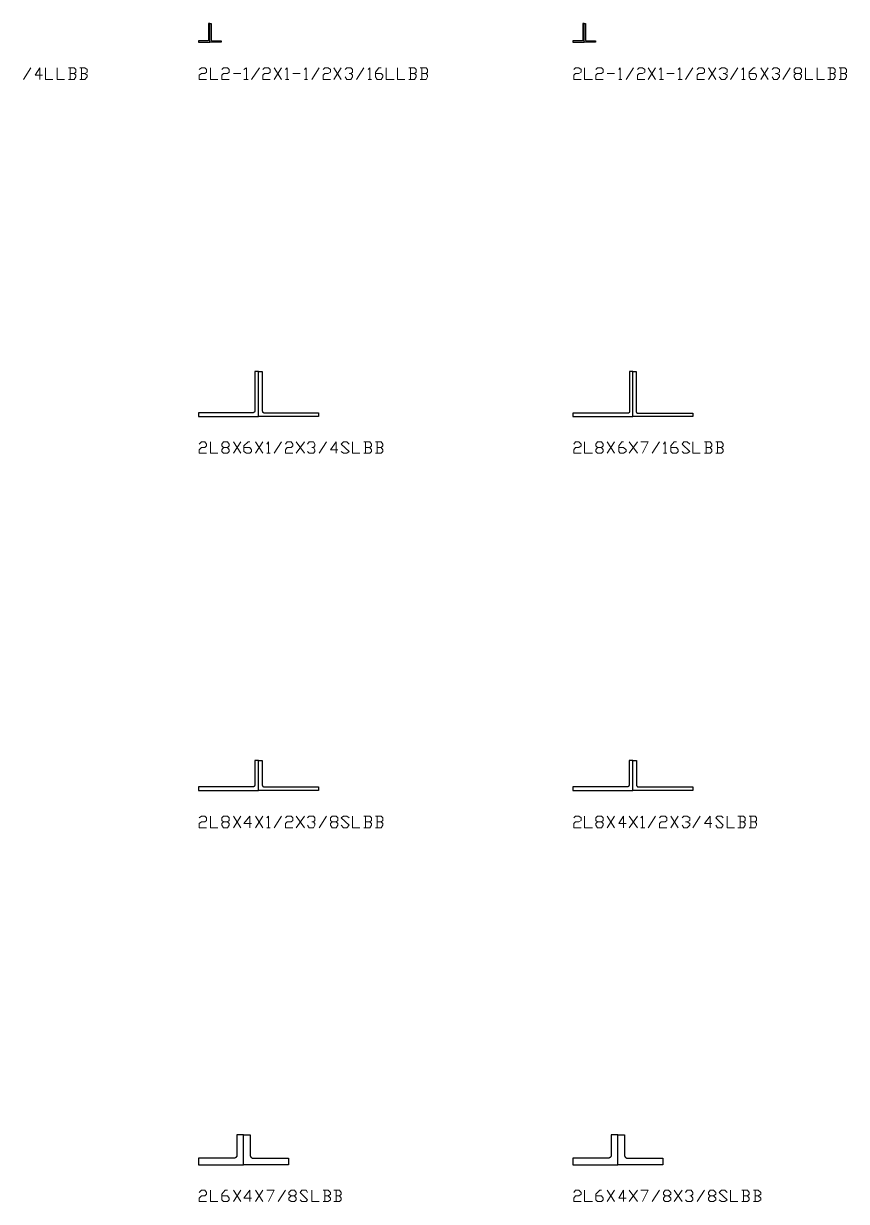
# Model space of a CAD drawing. Header units: inches. Extents: x 0 to 985, y -1555 to 12.
# Drawn here: x 376.6 to 486.5, y -1154.9 to -997.5 of the extents above; entities that cross this region are included whole.
import ezdxf

# ---------------------------------------------------------------- set-up
doc = ezdxf.new("R2010")
doc.units = ezdxf.units.IN
doc.header["$MEASUREMENT"] = 0
doc.layers.add('AISC_STEEL', color=7, linetype='Continuous')

msp = doc.modelspace()

# ---------------------------------------------------------------- linework, layer by layer
at = {"color": 3, "lineweight": 0}
for points in [[(376.61, -1004.96), (377.59, -1003.43)], [(379.12, -1004.41), (378.14, -1004.41), (378.79, -1003.43), (378.79, -1004.96)], [(379.55, -1003.43), (379.55, -1004.96), (380.54, -1004.96)], [(381.08, -1003.43), (381.08, -1004.96), (382.06, -1004.96)], [(383.37, -1004.19), (383.59, -1003.98), (383.59, -1003.65), (383.37, -1003.43), (382.61, -1003.43)], [(382.61, -1004.96), (383.37, -1004.96), (383.59, -1004.63), (383.59, -1004.41), (383.37, -1004.19), (382.83, -1004.19)], [(382.83, -1003.43), (382.83, -1004.96)], [(384.79, -1004.19), (385.12, -1003.98), (385.12, -1003.65), (384.79, -1003.43), (384.13, -1003.43)], [(384.13, -1004.96), (384.79, -1004.96), (385.12, -1004.63), (385.12, -1004.41), (384.79, -1004.19), (384.35, -1004.19)], [(384.35, -1003.43), (384.35, -1004.96)], [(400.06, -1003.65), (400.38, -1003.43), (400.82, -1003.43), (401.04, -1003.65), (401.04, -1003.98), (400.82, -1004.19), (400.38, -1004.19), (400.06, -1004.41), (400.06, -1004.96), (401.04, -1004.96)], [(401.58, -1003.43), (401.58, -1004.96), (402.56, -1004.96)], [(403.11, -1003.65), (403.33, -1003.43), (403.87, -1003.43), (404.09, -1003.65), (404.09, -1003.98), (403.87, -1004.19), (403.33, -1004.19), (403.11, -1004.41), (403.11, -1004.96), (404.09, -1004.96)], [(404.64, -1004.19), (405.62, -1004.19)], [(406.05, -1003.65), (406.38, -1003.43), (406.38, -1004.96)], [(407.04, -1004.96), (408.13, -1003.43)], [(408.56, -1003.65), (408.78, -1003.43), (409.33, -1003.43), (409.54, -1003.65), (409.54, -1003.98), (409.33, -1004.19), (408.78, -1004.19), (408.56, -1004.41), (408.56, -1004.96), (409.54, -1004.96)], [(410.09, -1004.96), (411.07, -1003.43)], [(410.09, -1003.43), (411.07, -1004.96)], [(411.62, -1003.65), (411.83, -1003.43), (411.83, -1004.96)], [(412.6, -1004.19), (413.58, -1004.19)], [(414.12, -1003.65), (414.34, -1003.43), (414.34, -1004.96)], [(415.11, -1004.96), (416.09, -1003.43)], [(416.63, -1003.65), (416.85, -1003.43), (417.29, -1003.43), (417.61, -1003.65), (417.61, -1003.98), (417.29, -1004.19), (416.85, -1004.19), (416.63, -1004.41), (416.63, -1004.96), (417.61, -1004.96)], [(418.05, -1004.96), (419.03, -1003.43)], [(418.05, -1003.43), (419.03, -1004.96)], [(419.58, -1003.65), (419.79, -1003.43), (420.34, -1003.43), (420.56, -1003.65), (420.56, -1003.98), (420.34, -1004.19), (420.12, -1004.19)], [(420.34, -1004.19), (420.56, -1004.41), (420.56, -1004.63), (420.34, -1004.96), (419.79, -1004.96), (419.58, -1004.63)], [(421.1, -1004.96), (422.08, -1003.43)], [(422.63, -1003.65), (422.85, -1003.43), (422.85, -1004.96)], [(423.61, -1004.19), (424.37, -1004.19), (424.59, -1004.41), (424.59, -1004.63), (424.37, -1004.96), (423.83, -1004.96), (423.61, -1004.63), (423.61, -1003.98), (424.05, -1003.43), (424.37, -1003.43)], [(425.03, -1003.43), (425.03, -1004.96), (426.12, -1004.96)], [(426.56, -1003.43), (426.56, -1004.96), (427.54, -1004.96)], [(428.85, -1004.19), (429.06, -1003.98), (429.06, -1003.65), (428.85, -1003.43), (428.08, -1003.43)], [(428.08, -1004.96), (428.85, -1004.96), (429.06, -1004.63), (429.06, -1004.41), (428.85, -1004.19), (428.3, -1004.19)], [(428.3, -1003.43), (428.3, -1004.96)], [(430.37, -1004.19), (430.59, -1003.98), (430.59, -1003.65), (430.37, -1003.43), (429.61, -1003.43)], [(429.61, -1004.96), (430.37, -1004.96), (430.59, -1004.63), (430.59, -1004.41), (430.37, -1004.19), (429.83, -1004.19)], [(429.83, -1003.43), (429.83, -1004.96)], [(450.11, -1003.65), (450.33, -1003.43), (450.77, -1003.43), (451.09, -1003.65), (451.09, -1003.98), (450.77, -1004.19), (450.33, -1004.19), (450.11, -1004.41), (450.11, -1004.96), (451.09, -1004.96)], [(451.53, -1003.43), (451.53, -1004.96), (452.62, -1004.96)], [(453.06, -1003.65), (453.27, -1003.43), (453.82, -1003.43), (454.04, -1003.65), (454.04, -1003.98), (453.82, -1004.19), (453.27, -1004.19), (453.06, -1004.41), (453.06, -1004.96), (454.04, -1004.96)], [(454.58, -1004.19), (455.56, -1004.19)], [(456.11, -1003.65), (456.33, -1003.43), (456.33, -1004.96)], [(457.09, -1004.96), (458.07, -1003.43)], [(458.62, -1003.65), (458.84, -1003.43), (459.27, -1003.43), (459.6, -1003.65), (459.6, -1003.98), (459.27, -1004.19), (458.84, -1004.19), (458.62, -1004.41), (458.62, -1004.96), (459.6, -1004.96)], [(460.03, -1004.96), (461.02, -1003.43)], [(460.03, -1003.43), (461.02, -1004.96)], [(461.56, -1003.65), (461.78, -1003.43), (461.78, -1004.96)], [(462.54, -1004.19), (463.52, -1004.19)], [(464.07, -1003.65), (464.29, -1003.43), (464.29, -1004.96)], [(465.05, -1004.96), (466.03, -1003.43)], [(466.58, -1003.65), (466.8, -1003.43), (467.34, -1003.43), (467.56, -1003.65), (467.56, -1003.98), (467.34, -1004.19), (466.8, -1004.19), (466.58, -1004.41), (466.58, -1004.96), (467.56, -1004.96)], [(468.1, -1004.96), (469.09, -1003.43)], [(468.1, -1003.43), (469.09, -1004.96)], [(469.52, -1003.65), (469.85, -1003.43), (470.29, -1003.43), (470.61, -1003.65), (470.61, -1003.98), (470.29, -1004.19), (470.07, -1004.19)], [(470.29, -1004.19), (470.61, -1004.41), (470.61, -1004.63), (470.29, -1004.96), (469.85, -1004.96), (469.52, -1004.63)], [(471.05, -1004.96), (472.03, -1003.43)], [(472.58, -1003.65), (472.79, -1003.43), (472.79, -1004.96)], [(473.56, -1004.19), (474.32, -1004.19), (474.54, -1004.41), (474.54, -1004.63), (474.32, -1004.96), (473.78, -1004.96), (473.56, -1004.63), (473.56, -1003.98), (474.1, -1003.43), (474.32, -1003.43)], [(475.08, -1004.96), (476.07, -1003.43)], [(475.08, -1003.43), (476.07, -1004.96)], [(476.61, -1003.65), (476.83, -1003.43), (477.26, -1003.43), (477.59, -1003.65), (477.59, -1003.98), (477.26, -1004.19), (477.05, -1004.19)], [(477.26, -1004.19), (477.59, -1004.41), (477.59, -1004.63), (477.26, -1004.96), (476.83, -1004.96), (476.61, -1004.63)], [(478.03, -1004.96), (479.01, -1003.43)], [(480.32, -1004.19), (480.54, -1004.41), (480.54, -1004.63), (480.32, -1004.96), (479.77, -1004.96), (479.55, -1004.63), (479.55, -1004.41), (479.77, -1004.19), (480.32, -1004.19), (480.54, -1003.98), (480.54, -1003.65), (480.32, -1003.43), (479.77, -1003.43), (479.55, -1003.65), (479.55, -1003.98), (479.77, -1004.19)], [(481.08, -1003.43), (481.08, -1004.96), (482.06, -1004.96)], [(482.61, -1003.43), (482.61, -1004.96), (483.59, -1004.96)], [(484.79, -1004.19), (485.01, -1003.98), (485.01, -1003.65), (484.79, -1003.43), (484.03, -1003.43)], [(484.03, -1004.96), (484.79, -1004.96), (485.01, -1004.63), (485.01, -1004.41), (484.79, -1004.19), (484.35, -1004.19)], [(484.35, -1003.43), (484.35, -1004.96)], [(486.32, -1004.19), (486.53, -1003.98), (486.53, -1003.65), (486.32, -1003.43), (485.55, -1003.43)], [(485.55, -1004.96), (486.32, -1004.96), (486.53, -1004.63), (486.53, -1004.41), (486.32, -1004.19), (485.77, -1004.19)], [(485.77, -1003.43), (485.77, -1004.96)], [(406.05, -1004.96), (406.6, -1004.96)], [(411.62, -1004.96), (412.05, -1004.96)], [(414.12, -1004.96), (414.56, -1004.96)], [(422.63, -1004.96), (423.07, -1004.96)], [(456.11, -1004.96), (456.54, -1004.96)], [(461.56, -1004.96), (462.11, -1004.96)], [(464.07, -1004.96), (464.61, -1004.96)], [(472.58, -1004.96), (473.01, -1004.96)], [(400.06, -1053.7), (400.38, -1053.38), (400.82, -1053.38), (401.04, -1053.7), (401.04, -1053.92), (400.82, -1054.14), (400.38, -1054.14), (400.06, -1054.47), (400.06, -1054.9), (401.04, -1054.9)], [(401.58, -1053.38), (401.58, -1054.9), (402.56, -1054.9)], [(403.87, -1054.14), (404.09, -1054.47), (404.09, -1054.68), (403.87, -1054.9), (403.33, -1054.9), (403.11, -1054.68), (403.11, -1054.47), (403.33, -1054.14), (403.87, -1054.14), (404.09, -1053.92), (404.09, -1053.7), (403.87, -1053.38), (403.33, -1053.38), (403.11, -1053.7), (403.11, -1053.92), (403.33, -1054.14)], [(404.64, -1054.9), (405.62, -1053.38)], [(404.64, -1053.38), (405.62, -1054.9)], [(406.05, -1054.14), (406.82, -1054.14), (407.04, -1054.47), (407.04, -1054.68), (406.82, -1054.9), (406.38, -1054.9), (406.05, -1054.68), (406.05, -1053.92), (406.6, -1053.38), (406.82, -1053.38)], [(407.58, -1054.9), (408.56, -1053.38)], [(407.58, -1053.38), (408.56, -1054.9)], [(409.11, -1053.7), (409.33, -1053.38), (409.33, -1054.9)], [(410.09, -1054.9), (411.07, -1053.38)], [(411.62, -1053.7), (411.83, -1053.38), (412.38, -1053.38), (412.6, -1053.7), (412.6, -1053.92), (412.38, -1054.14), (411.83, -1054.14), (411.62, -1054.47), (411.62, -1054.9), (412.6, -1054.9)], [(413.03, -1054.9), (414.12, -1053.38)], [(413.03, -1053.38), (414.12, -1054.9)], [(414.56, -1053.7), (414.78, -1053.38), (415.32, -1053.38), (415.54, -1053.7), (415.54, -1053.92), (415.32, -1054.14), (415.11, -1054.14)], [(415.32, -1054.14), (415.54, -1054.47), (415.54, -1054.68), (415.32, -1054.9), (414.78, -1054.9), (414.56, -1054.68)], [(416.09, -1054.9), (417.07, -1053.38)], [(418.6, -1054.47), (417.61, -1054.47), (418.38, -1053.38), (418.38, -1054.9)], [(419.03, -1054.68), (419.36, -1054.9), (419.79, -1054.9), (420.12, -1054.68), (419.03, -1053.7), (419.36, -1053.38), (419.79, -1053.38), (420.12, -1053.7)], [(420.56, -1053.38), (420.56, -1054.9), (421.54, -1054.9)], [(422.85, -1054.14), (423.07, -1053.92), (423.07, -1053.7), (422.85, -1053.38), (422.08, -1053.38)], [(422.08, -1054.9), (422.85, -1054.9), (423.07, -1054.68), (423.07, -1054.47), (422.85, -1054.14), (422.3, -1054.14)], [(422.3, -1053.38), (422.3, -1054.9)], [(424.37, -1054.14), (424.59, -1053.92), (424.59, -1053.7), (424.37, -1053.38), (423.61, -1053.38)], [(423.61, -1054.9), (424.37, -1054.9), (424.59, -1054.68), (424.59, -1054.47), (424.37, -1054.14), (423.83, -1054.14)], [(423.83, -1053.38), (423.83, -1054.9)], [(450.11, -1053.7), (450.33, -1053.38), (450.77, -1053.38), (451.09, -1053.7), (451.09, -1053.92), (450.77, -1054.14), (450.33, -1054.14), (450.11, -1054.47), (450.11, -1054.9), (451.09, -1054.9)], [(451.53, -1053.38), (451.53, -1054.9), (452.62, -1054.9)], [(453.82, -1054.14), (454.04, -1054.47), (454.04, -1054.68), (453.82, -1054.9), (453.27, -1054.9), (453.06, -1054.68), (453.06, -1054.47), (453.27, -1054.14), (453.82, -1054.14), (454.04, -1053.92), (454.04, -1053.7), (453.82, -1053.38), (453.27, -1053.38), (453.06, -1053.7), (453.06, -1053.92), (453.27, -1054.14)], [(454.58, -1054.9), (455.56, -1053.38)], [(454.58, -1053.38), (455.56, -1054.9)], [(456.11, -1054.14), (456.76, -1054.14), (457.09, -1054.47), (457.09, -1054.68), (456.76, -1054.9), (456.33, -1054.9), (456.11, -1054.68), (456.11, -1053.92), (456.54, -1053.38), (456.76, -1053.38)], [(457.53, -1054.9), (458.62, -1053.38)], [(457.53, -1053.38), (458.62, -1054.9)], [(459.05, -1053.38), (460.03, -1053.38), (459.27, -1054.9)], [(460.58, -1054.9), (461.56, -1053.38)], [(462.11, -1053.7), (462.32, -1053.38), (462.32, -1054.9)], [(463.09, -1054.14), (463.85, -1054.14), (464.07, -1054.47), (464.07, -1054.68), (463.85, -1054.9), (463.31, -1054.9), (463.09, -1054.68), (463.09, -1053.92), (463.52, -1053.38), (463.85, -1053.38)], [(464.61, -1054.68), (464.83, -1054.9), (465.27, -1054.9), (465.6, -1054.68), (464.61, -1053.7), (464.83, -1053.38), (465.27, -1053.38), (465.6, -1053.7)], [(466.03, -1053.38), (466.03, -1054.9), (467.01, -1054.9)], [(468.32, -1054.14), (468.54, -1053.92), (468.54, -1053.7), (468.32, -1053.38), (467.56, -1053.38)], [(467.56, -1054.9), (468.32, -1054.9), (468.54, -1054.68), (468.54, -1054.47), (468.32, -1054.14), (467.78, -1054.14)], [(467.78, -1053.38), (467.78, -1054.9)], [(469.85, -1054.14), (470.07, -1053.92), (470.07, -1053.7), (469.85, -1053.38), (469.09, -1053.38)], [(469.09, -1054.9), (469.85, -1054.9), (470.07, -1054.68), (470.07, -1054.47), (469.85, -1054.14), (469.3, -1054.14)], [(469.3, -1053.38), (469.3, -1054.9)], [(409.11, -1054.9), (409.54, -1054.9)], [(462.11, -1054.9), (462.54, -1054.9)], [(400.06, -1103.65), (400.38, -1103.43), (400.82, -1103.43), (401.04, -1103.65), (401.04, -1103.98), (400.82, -1104.19), (400.38, -1104.19), (400.06, -1104.41), (400.06, -1104.96), (401.04, -1104.96)], [(401.58, -1103.43), (401.58, -1104.96), (402.56, -1104.96)], [(403.87, -1104.19), (404.09, -1104.41), (404.09, -1104.63), (403.87, -1104.96), (403.33, -1104.96), (403.11, -1104.63), (403.11, -1104.41), (403.33, -1104.19), (403.87, -1104.19), (404.09, -1103.98), (404.09, -1103.65), (403.87, -1103.43), (403.33, -1103.43), (403.11, -1103.65), (403.11, -1103.98), (403.33, -1104.19)], [(404.64, -1104.96), (405.62, -1103.43)], [(404.64, -1103.43), (405.62, -1104.96)], [(407.04, -1104.41), (406.05, -1104.41), (406.82, -1103.43), (406.82, -1104.96)], [(407.58, -1104.96), (408.56, -1103.43)], [(407.58, -1103.43), (408.56, -1104.96)], [(409.11, -1103.65), (409.33, -1103.43), (409.33, -1104.96)], [(409.11, -1104.96), (409.54, -1104.96)], [(410.09, -1104.96), (411.07, -1103.43)], [(411.62, -1103.65), (411.83, -1103.43), (412.38, -1103.43), (412.6, -1103.65), (412.6, -1103.98), (412.38, -1104.19), (411.83, -1104.19), (411.62, -1104.41), (411.62, -1104.96), (412.6, -1104.96)], [(413.03, -1104.96), (414.12, -1103.43)], [(413.03, -1103.43), (414.12, -1104.96)], [(414.56, -1103.65), (414.78, -1103.43), (415.32, -1103.43), (415.54, -1103.65), (415.54, -1103.98), (415.32, -1104.19), (415.11, -1104.19)], [(415.32, -1104.19), (415.54, -1104.41), (415.54, -1104.63), (415.32, -1104.96), (414.78, -1104.96), (414.56, -1104.63)], [(416.09, -1104.96), (417.07, -1103.43)], [(418.38, -1104.19), (418.6, -1104.41), (418.6, -1104.63), (418.38, -1104.96), (417.83, -1104.96), (417.61, -1104.63), (417.61, -1104.41), (417.83, -1104.19), (418.38, -1104.19), (418.6, -1103.98), (418.6, -1103.65), (418.38, -1103.43), (417.83, -1103.43), (417.61, -1103.65), (417.61, -1103.98), (417.83, -1104.19)], [(419.03, -1104.63), (419.36, -1104.96), (419.79, -1104.96), (420.12, -1104.63), (419.03, -1103.65), (419.36, -1103.43), (419.79, -1103.43), (420.12, -1103.65)], [(420.56, -1103.43), (420.56, -1104.96), (421.54, -1104.96)], [(422.85, -1104.19), (423.07, -1103.98), (423.07, -1103.65), (422.85, -1103.43), (422.08, -1103.43)], [(422.08, -1104.96), (422.85, -1104.96), (423.07, -1104.63), (423.07, -1104.41), (422.85, -1104.19), (422.3, -1104.19)], [(422.3, -1103.43), (422.3, -1104.96)], [(424.37, -1104.19), (424.59, -1103.98), (424.59, -1103.65), (424.37, -1103.43), (423.61, -1103.43)], [(423.61, -1104.96), (424.37, -1104.96), (424.59, -1104.63), (424.59, -1104.41), (424.37, -1104.19), (423.83, -1104.19)], [(423.83, -1103.43), (423.83, -1104.96)], [(450.11, -1103.65), (450.33, -1103.43), (450.77, -1103.43), (451.09, -1103.65), (451.09, -1103.98), (450.77, -1104.19), (450.33, -1104.19), (450.11, -1104.41), (450.11, -1104.96), (451.09, -1104.96)], [(451.53, -1103.43), (451.53, -1104.96), (452.62, -1104.96)], [(453.82, -1104.19), (454.04, -1104.41), (454.04, -1104.63), (453.82, -1104.96), (453.27, -1104.96), (453.06, -1104.63), (453.06, -1104.41), (453.27, -1104.19), (453.82, -1104.19), (454.04, -1103.98), (454.04, -1103.65), (453.82, -1103.43), (453.27, -1103.43), (453.06, -1103.65), (453.06, -1103.98), (453.27, -1104.19)], [(454.58, -1104.96), (455.56, -1103.43)], [(454.58, -1103.43), (455.56, -1104.96)], [(457.09, -1104.41), (456.11, -1104.41), (456.76, -1103.43), (456.76, -1104.96)], [(457.53, -1104.96), (458.62, -1103.43)], [(457.53, -1103.43), (458.62, -1104.96)], [(459.05, -1103.65), (459.27, -1103.43), (459.27, -1104.96)], [(459.05, -1104.96), (459.6, -1104.96)], [(460.03, -1104.96), (461.02, -1103.43)], [(461.56, -1103.65), (461.78, -1103.43), (462.32, -1103.43), (462.54, -1103.65), (462.54, -1103.98), (462.32, -1104.19), (461.78, -1104.19), (461.56, -1104.41), (461.56, -1104.96), (462.54, -1104.96)], [(463.09, -1104.96), (464.07, -1103.43)], [(463.09, -1103.43), (464.07, -1104.96)], [(464.61, -1103.65), (464.83, -1103.43), (465.27, -1103.43), (465.6, -1103.65), (465.6, -1103.98), (465.27, -1104.19), (465.05, -1104.19)], [(465.27, -1104.19), (465.6, -1104.41), (465.6, -1104.63), (465.27, -1104.96), (464.83, -1104.96), (464.61, -1104.63)], [(466.03, -1104.96), (467.01, -1103.43)], [(468.54, -1104.41), (467.56, -1104.41), (468.32, -1103.43), (468.32, -1104.96)], [(469.09, -1104.63), (469.3, -1104.96), (469.85, -1104.96), (470.07, -1104.63), (469.09, -1103.65), (469.3, -1103.43), (469.85, -1103.43), (470.07, -1103.65)], [(470.61, -1103.43), (470.61, -1104.96), (471.59, -1104.96)], [(472.79, -1104.19), (473.01, -1103.98), (473.01, -1103.65), (472.79, -1103.43), (472.03, -1103.43)], [(472.03, -1104.96), (472.79, -1104.96), (473.01, -1104.63), (473.01, -1104.41), (472.79, -1104.19), (472.36, -1104.19)], [(472.36, -1103.43), (472.36, -1104.96)], [(474.32, -1104.19), (474.54, -1103.98), (474.54, -1103.65), (474.32, -1103.43), (473.56, -1103.43)], [(473.56, -1104.96), (474.32, -1104.96), (474.54, -1104.63), (474.54, -1104.41), (474.32, -1104.19), (473.78, -1104.19)], [(473.78, -1103.43), (473.78, -1104.96)], [(400.06, -1153.7), (400.38, -1153.38), (400.82, -1153.38), (401.04, -1153.7), (401.04, -1153.92), (400.82, -1154.14), (400.38, -1154.14), (400.06, -1154.47), (400.06, -1154.9), (401.04, -1154.9)], [(401.58, -1153.38), (401.58, -1154.9), (402.56, -1154.9)], [(403.11, -1154.14), (403.87, -1154.14), (404.09, -1154.47), (404.09, -1154.68), (403.87, -1154.9), (403.33, -1154.9), (403.11, -1154.68), (403.11, -1153.92), (403.55, -1153.38), (403.87, -1153.38)], [(404.64, -1154.9), (405.62, -1153.38)], [(404.64, -1153.38), (405.62, -1154.9)], [(407.04, -1154.47), (406.05, -1154.47), (406.82, -1153.38), (406.82, -1154.9)], [(407.58, -1154.9), (408.56, -1153.38)], [(407.58, -1153.38), (408.56, -1154.9)], [(409.11, -1153.38), (410.09, -1153.38), (409.33, -1154.9)], [(410.63, -1154.9), (411.62, -1153.38)], [(412.82, -1154.14), (413.03, -1154.47), (413.03, -1154.68), (412.82, -1154.9), (412.38, -1154.9), (412.05, -1154.68), (412.05, -1154.47), (412.38, -1154.14), (412.82, -1154.14), (413.03, -1153.92), (413.03, -1153.7), (412.82, -1153.38), (412.38, -1153.38), (412.05, -1153.7), (412.05, -1153.92), (412.38, -1154.14)], [(413.58, -1154.68), (413.8, -1154.9), (414.34, -1154.9), (414.56, -1154.68), (413.58, -1153.7), (413.8, -1153.38), (414.34, -1153.38), (414.56, -1153.7)], [(415.11, -1153.38), (415.11, -1154.9), (416.09, -1154.9)], [(417.29, -1154.14), (417.61, -1153.92), (417.61, -1153.7), (417.29, -1153.38), (416.63, -1153.38)], [(416.85, -1153.38), (416.85, -1154.9)], [(418.81, -1154.14), (419.03, -1153.92), (419.03, -1153.7), (418.81, -1153.38), (418.05, -1153.38)], [(418.38, -1153.38), (418.38, -1154.9)], [(450.11, -1153.7), (450.33, -1153.38), (450.77, -1153.38), (451.09, -1153.7), (451.09, -1153.92), (450.77, -1154.14), (450.33, -1154.14), (450.11, -1154.47), (450.11, -1154.9), (451.09, -1154.9)], [(451.53, -1153.38), (451.53, -1154.9), (452.62, -1154.9)], [(453.06, -1154.14), (453.82, -1154.14), (454.04, -1154.47), (454.04, -1154.68), (453.82, -1154.9), (453.27, -1154.9), (453.06, -1154.68), (453.06, -1153.92), (453.6, -1153.38), (453.82, -1153.38)], [(454.58, -1154.9), (455.56, -1153.38)], [(454.58, -1153.38), (455.56, -1154.9)], [(457.09, -1154.47), (456.11, -1154.47), (456.76, -1153.38), (456.76, -1154.9)], [(457.53, -1154.9), (458.62, -1153.38)], [(457.53, -1153.38), (458.62, -1154.9)], [(459.05, -1153.38), (460.03, -1153.38), (459.27, -1154.9)], [(460.58, -1154.9), (461.56, -1153.38)], [(462.76, -1154.14), (463.09, -1154.47), (463.09, -1154.68), (462.76, -1154.9), (462.32, -1154.9), (462.11, -1154.68), (462.11, -1154.47), (462.32, -1154.14), (462.76, -1154.14), (463.09, -1153.92), (463.09, -1153.7), (462.76, -1153.38), (462.32, -1153.38), (462.11, -1153.7), (462.11, -1153.92), (462.32, -1154.14)], [(463.52, -1154.9), (464.61, -1153.38)], [(463.52, -1153.38), (464.61, -1154.9)], [(465.05, -1153.7), (465.27, -1153.38), (465.81, -1153.38), (466.03, -1153.7), (466.03, -1153.92), (465.81, -1154.14), (465.6, -1154.14)], [(466.58, -1154.9), (467.56, -1153.38)], [(468.76, -1154.14), (469.09, -1154.47), (469.09, -1154.68), (468.76, -1154.9), (468.32, -1154.9), (468.1, -1154.68), (468.1, -1154.47), (468.32, -1154.14), (468.76, -1154.14), (469.09, -1153.92), (469.09, -1153.7), (468.76, -1153.38), (468.32, -1153.38), (468.1, -1153.7), (468.1, -1153.92), (468.32, -1154.14)], [(469.52, -1154.68), (469.85, -1154.9), (470.29, -1154.9), (470.61, -1154.68), (469.52, -1153.7), (469.85, -1153.38), (470.29, -1153.38), (470.61, -1153.7)], [(471.05, -1153.38), (471.05, -1154.9), (472.03, -1154.9)], [(473.34, -1154.14), (473.56, -1153.92), (473.56, -1153.7), (473.34, -1153.38), (472.58, -1153.38)], [(472.79, -1153.38), (472.79, -1154.9)], [(474.76, -1154.14), (475.08, -1153.92), (475.08, -1153.7), (474.76, -1153.38), (474.1, -1153.38)], [(474.32, -1153.38), (474.32, -1154.9)], [(416.63, -1154.9), (417.29, -1154.9), (417.61, -1154.68), (417.61, -1154.47), (417.29, -1154.14), (416.85, -1154.14)], [(418.05, -1154.9), (418.81, -1154.9), (419.03, -1154.68), (419.03, -1154.47), (418.81, -1154.14), (418.38, -1154.14)], [(465.81, -1154.14), (466.03, -1154.47), (466.03, -1154.68), (465.81, -1154.9), (465.27, -1154.9), (465.05, -1154.68)], [(472.58, -1154.9), (473.34, -1154.9), (473.56, -1154.68), (473.56, -1154.47), (473.34, -1154.14), (472.79, -1154.14)], [(474.1, -1154.9), (474.76, -1154.9), (475.08, -1154.68), (475.08, -1154.47), (474.76, -1154.14), (474.32, -1154.14)]]:
    msp.add_lwpolyline(points, dxfattribs=at)
at = {"layer": 'AISC_STEEL'}
for points in [[(400, -1000), (401.5, -1000), (401.5, -997.5), (401.31, -997.5), (401.31, -999.72), (401.31, -999.73), (401.31, -999.74), (401.3, -999.75), (401.3, -999.76), (401.29, -999.78), (401.28, -999.78), (401.28, -999.79), (401.26, -999.8), (401.25, -999.8), (401.24, -999.81), (401.23, -999.81), (401.22, -999.81), (400, -999.81)], [(403, -1000), (401.5, -1000), (401.5, -997.5), (401.69, -997.5), (401.69, -999.72), (401.69, -999.73), (401.69, -999.74), (401.7, -999.75), (401.7, -999.76), (401.71, -999.78), (401.72, -999.78), (401.72, -999.79), (401.74, -999.8), (401.75, -999.8), (401.76, -999.81), (401.77, -999.81), (401.78, -999.81), (403, -999.81)], [(450, -1000), (451.5, -1000), (451.5, -997.5), (451.31, -997.5), (451.31, -999.72), (451.31, -999.73), (451.31, -999.74), (451.3, -999.75), (451.3, -999.76), (451.29, -999.78), (451.28, -999.78), (451.28, -999.79), (451.26, -999.8), (451.25, -999.8), (451.24, -999.81), (451.23, -999.81), (451.22, -999.81), (450, -999.81)], [(453, -1000), (451.5, -1000), (451.5, -997.5), (451.69, -997.5), (451.69, -999.72), (451.69, -999.73), (451.69, -999.74), (451.7, -999.75), (451.7, -999.76), (451.71, -999.78), (451.72, -999.78), (451.72, -999.79), (451.74, -999.8), (451.75, -999.8), (451.76, -999.81), (451.77, -999.81), (451.78, -999.81), (453, -999.81)], [(400, -1050), (408, -1050), (408, -1044), (407.5, -1044), (407.5, -1049.25), (407.5, -1049.28), (407.49, -1049.31), (407.49, -1049.33), (407.48, -1049.36), (407.46, -1049.38), (407.45, -1049.41), (407.43, -1049.43), (407.41, -1049.45), (407.38, -1049.46), (407.36, -1049.48), (407.33, -1049.49), (407.31, -1049.49), (407.28, -1049.5), (407.25, -1049.5), (400, -1049.5)], [(416, -1050), (408, -1050), (408, -1044), (408.5, -1044), (408.5, -1049.25), (408.5, -1049.28), (408.51, -1049.31), (408.51, -1049.33), (408.52, -1049.36), (408.54, -1049.38), (408.55, -1049.41), (408.57, -1049.43), (408.59, -1049.45), (408.62, -1049.46), (408.64, -1049.48), (408.67, -1049.49), (408.69, -1049.49), (408.72, -1049.5), (408.75, -1049.5), (416, -1049.5)], [(450, -1050), (458, -1050), (458, -1044), (457.56, -1044), (457.56, -1049.34), (457.56, -1049.37), (457.55, -1049.4), (457.55, -1049.43), (457.53, -1049.45), (457.52, -1049.48), (457.5, -1049.5), (457.48, -1049.52), (457.45, -1049.53), (457.43, -1049.55), (457.4, -1049.55), (457.37, -1049.56), (457.34, -1049.56), (450, -1049.56)], [(466, -1050), (458, -1050), (458, -1044), (458.44, -1044), (458.44, -1049.34), (458.44, -1049.37), (458.45, -1049.4), (458.45, -1049.43), (458.47, -1049.45), (458.48, -1049.48), (458.5, -1049.5), (458.52, -1049.52), (458.55, -1049.53), (458.57, -1049.55), (458.6, -1049.55), (458.63, -1049.56), (458.66, -1049.56), (466, -1049.56)], [(400, -1100), (408, -1100), (408, -1096), (407.5, -1096), (407.5, -1099.25), (407.5, -1099.28), (407.49, -1099.31), (407.49, -1099.33), (407.48, -1099.36), (407.46, -1099.38), (407.45, -1099.41), (407.43, -1099.43), (407.41, -1099.45), (407.38, -1099.46), (407.36, -1099.48), (407.33, -1099.49), (407.31, -1099.49), (407.28, -1099.5), (407.25, -1099.5), (400, -1099.5)], [(416, -1100), (408, -1100), (408, -1096), (408.5, -1096), (408.5, -1099.25), (408.5, -1099.28), (408.51, -1099.31), (408.51, -1099.33), (408.52, -1099.36), (408.54, -1099.38), (408.55, -1099.41), (408.57, -1099.43), (408.59, -1099.45), (408.62, -1099.46), (408.64, -1099.48), (408.67, -1099.49), (408.69, -1099.49), (408.72, -1099.5), (408.75, -1099.5), (416, -1099.5)], [(450, -1100), (458, -1100), (458, -1096), (457.5, -1096), (457.5, -1099.25), (457.5, -1099.28), (457.49, -1099.31), (457.49, -1099.33), (457.48, -1099.36), (457.46, -1099.38), (457.45, -1099.41), (457.43, -1099.43), (457.41, -1099.45), (457.38, -1099.46), (457.36, -1099.48), (457.33, -1099.49), (457.31, -1099.49), (457.28, -1099.5), (457.25, -1099.5), (450, -1099.5)], [(466, -1100), (458, -1100), (458, -1096), (458.5, -1096), (458.5, -1099.25), (458.5, -1099.28), (458.51, -1099.31), (458.51, -1099.33), (458.52, -1099.36), (458.54, -1099.38), (458.55, -1099.41), (458.57, -1099.43), (458.59, -1099.45), (458.62, -1099.46), (458.64, -1099.48), (458.67, -1099.49), (458.69, -1099.49), (458.72, -1099.5), (458.75, -1099.5), (466, -1099.5)], [(400, -1150), (406, -1150), (406, -1146), (405.12, -1146), (405.12, -1148.69), (405.12, -1148.72), (405.12, -1148.75), (405.12, -1148.78), (405.11, -1148.81), (405.1, -1148.83), (405.09, -1148.86), (405.08, -1148.89), (405.06, -1148.91), (405.04, -1148.94), (405.03, -1148.96), (405.01, -1148.99), (404.99, -1149.01), (404.96, -1149.03), (404.94, -1149.04), (404.91, -1149.06), (404.89, -1149.08), (404.86, -1149.09), (404.83, -1149.1), (404.81, -1149.11), (404.78, -1149.12), (404.75, -1149.12), (404.72, -1149.12), (404.69, -1149.12), (400, -1149.12)], [(412, -1150), (406, -1150), (406, -1146), (406.87, -1146), (406.87, -1148.69), (406.88, -1148.72), (406.88, -1148.75), (406.88, -1148.78), (406.89, -1148.81), (406.9, -1148.83), (406.91, -1148.86), (406.92, -1148.89), (406.94, -1148.91), (406.96, -1148.94), (406.97, -1148.96), (406.99, -1148.99), (407.01, -1149.01), (407.04, -1149.03), (407.06, -1149.04), (407.09, -1149.06), (407.11, -1149.08), (407.14, -1149.09), (407.17, -1149.1), (407.19, -1149.11), (407.22, -1149.12), (407.25, -1149.12), (407.28, -1149.12), (407.31, -1149.12), (412, -1149.12)], [(450, -1150), (456, -1150), (456, -1146), (455.12, -1146), (455.12, -1148.69), (455.12, -1148.72), (455.12, -1148.75), (455.12, -1148.78), (455.11, -1148.81), (455.1, -1148.83), (455.09, -1148.86), (455.08, -1148.89), (455.06, -1148.91), (455.04, -1148.94), (455.03, -1148.96), (455.01, -1148.99), (454.99, -1149.01), (454.96, -1149.03), (454.94, -1149.04), (454.91, -1149.06), (454.89, -1149.08), (454.86, -1149.09), (454.83, -1149.1), (454.81, -1149.11), (454.78, -1149.12), (454.75, -1149.12), (454.72, -1149.12), (454.69, -1149.12), (450, -1149.12)], [(462, -1150), (456, -1150), (456, -1146), (456.88, -1146), (456.88, -1148.69), (456.88, -1148.72), (456.88, -1148.75), (456.88, -1148.78), (456.89, -1148.81), (456.9, -1148.83), (456.91, -1148.86), (456.92, -1148.89), (456.94, -1148.91), (456.96, -1148.94), (456.97, -1148.96), (456.99, -1148.99), (457.01, -1149.01), (457.04, -1149.03), (457.06, -1149.04), (457.09, -1149.06), (457.11, -1149.08), (457.14, -1149.09), (457.17, -1149.1), (457.19, -1149.11), (457.22, -1149.12), (457.25, -1149.12), (457.28, -1149.12), (457.31, -1149.12), (462, -1149.12)]]:
    msp.add_lwpolyline(points, close=True, dxfattribs=at)

doc.saveas('drawing.dxf')
